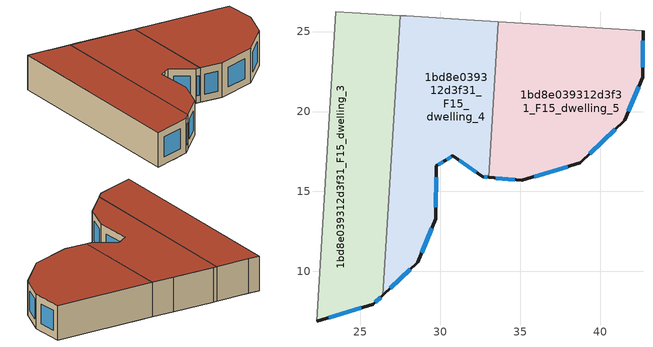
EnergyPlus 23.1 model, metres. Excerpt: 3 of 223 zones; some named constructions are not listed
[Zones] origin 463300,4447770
1bd8e039312d3f31_F15_dwelling_3
 floor to 1bd8e039312d3f31_F14_dwelling_3 (EU_floor_Construction): 25.43,26.13 24.73,7.62 24.65,7.59 22.26,6.87 23.46,26.25 z45
 floor to 1bd8e039312d3f31_F14_dwelling_4 (EU_floor_Construction): 27.5,26 26.41,8.51 25.82,7.95 24.73,7.62 25.43,26.13 z45
 wall outside (EU_wall_Construction): 22.26,6.87 25.82,7.95 26.41,8.51 z45:48
 wall to 1bd8e039312d3f31_F15_dwelling_4 (EU_wall_Construction): 26.41,8.51 27.5,26 z45:48
 wall to 1bd8e039312d3f31_F15_dwelling_2 (EU_wall_Construction): 23.46,26.25 22.26,6.87 z45:48
 wall to 1bd8e039312d3f31_F15_dwelling_10 (EU_wall_Construction): 27.5,26 24.48,26.19 z45:48
 wall to 1bd8e039312d3f31_F15_dwelling_9 (EU_wall_Construction): 24.48,26.19 23.46,26.25 z45:48
 window (EU_Window_Construction): 25.94,8.07 26.28,8.39 / 23.02,7.1 25.06,7.72 z45.64:47.36
 roof outside (EU_roof_Construction): 26.41,8.51 27.5,26 23.46,26.25 22.26,6.87 25.82,7.95 z48
1bd8e039312d3f31_F15_dwelling_4
 floor to 1bd8e039312d3f31_F14_dwelling_4 (EU_floor_Construction): 28.86,25.92 28.48,15.88 29.74,16.61 29.71,13.29 28.59,10.58 26.41,8.51 27.5,26 z45
 floor to 1bd8e039312d3f31_F14_dwelling_5 (EU_floor_Construction): 33.64,25.62 33.03,15.88 32.66,15.92 30.78,17.22 30.29,16.93 29.74,16.61 28.48,15.88 28.86,25.92 z45
 wall outside (EU_wall_Construction): 26.41,8.51 28.59,10.58 29.71,13.29 29.74,16.61 30.29,16.93 30.78,17.22 32.66,15.92 33.03,15.88 z45:48
 wall to 1bd8e039312d3f31_F15_dwelling_5 (EU_wall_Construction): 33.03,15.88 33.64,25.62 z45:48
 wall to 1bd8e039312d3f31_F15_dwelling_11 (EU_wall_Construction): 31.62,25.74 27.86,25.98 z45:48
 wall to 1bd8e039312d3f31_F15_dwelling_10 (EU_wall_Construction): 27.86,25.98 27.5,26 z45:48
 wall to 1bd8e039312d3f31_F15_dwelling_12 (EU_wall_Construction): 33.64,25.62 31.62,25.74 z45:48
 window (EU_Window_Construction): 32.74,15.91 32.95,15.89 / 31.19,16.94 32.26,16.2 / 30.4,16.99 30.68,17.16 / 29.86,16.68 30.17,16.86 / 29.72,14 29.73,15.9 / 28.83,11.16 29.47,12.71 / 26.88,8.95 28.12,10.14 z45.64:47.36
 roof outside (EU_roof_Construction): 28.59,10.58 29.71,13.29 29.74,16.61 30.29,16.93 30.78,17.22 32.66,15.92 33.03,15.88 33.64,25.62 27.5,26 26.41,8.51 z48
1bd8e039312d3f31_F15_dwelling_5
 floor to 1bd8e039312d3f31_F14_dwelling_6 (EU_floor_Construction): 42.68,25.06 42.65,22.14 41.53,19.45 38.76,16.8 35.1,15.69 34.56,15.74 34.93,25.54 z45
 floor to 1bd8e039312d3f31_F14_dwelling_5 (EU_floor_Construction): 34.93,25.54 34.56,15.74 33.03,15.88 33.64,25.62 z45
 wall outside (EU_wall_Construction): 33.03,15.88 35.1,15.69 38.76,16.8 41.53,19.45 42.65,22.14 42.68,25.05 z45:48
 wall to 1bd8e039312d3f31_F15_dwelling_12 (EU_wall_Construction): 42.68,25.05 33.64,25.62 z45:48
 window (EU_Window_Construction): 39.35,17.36 40.94,18.88 / 35.89,15.93 37.98,16.56 / 33.48,15.84 34.66,15.73 / 42.66,22.76 42.67,24.43 / 41.77,20.02 42.41,21.56 z45.64:47.36
 roof outside (EU_roof_Construction): 41.53,19.45 42.65,22.14 42.68,25.05 33.64,25.62 33.03,15.88 35.1,15.69 38.76,16.8 z48
[HVACTEMPLATE:THERMOSTAT] Constant Heating Setpoint=20; Constant Cooling Setpoint=50
EU_HeatOnly_1bd8e039312d3f31_F1_dwelling_3; EU_HeatOnly_1bd8e039312d3f31_F1_dwelling_4; EU_HeatOnly_1bd8e039312d3f31_F1_dwelling_5; EU_HeatOnly_1bd8e039312d3f31_F1_dwelling_6; EU_HeatOnly_1bd8e039312d3f31_F1_dwelling_7; EU_HeatOnly_1bd8e039312d3f31_F1_dwelling_8; EU_HeatOnly_1bd8e039312d3f31_F1_dwelling_9; EU_HeatOnly_1bd8e039312d3f31_F1_dwelling_10; EU_HeatOnly_1bd8e039312d3f31_F1_dwelling_11; EU_HeatOnly_1bd8e039312d3f31_F1_dwelling_12; EU_HeatOnly_1bd8e039312d3f31_F1_dwelling_13; EU_HeatOnly_1bd8e039312d3f31_F2_dwelling_0; EU_HeatOnly_1bd8e039312d3f31_F2_dwelling_1; EU_HeatOnly_1bd8e039312d3f31_F2_dwelling_2; EU_HeatOnly_1bd8e039312d3f31_F2_dwelling_3; EU_HeatOnly_1bd8e039312d3f31_F2_dwelling_4; EU_HeatOnly_1bd8e039312d3f31_F2_dwelling_5; EU_HeatOnly_1bd8e039312d3f31_F2_dwelling_6; EU_HeatOnly_1bd8e039312d3f31_F2_dwelling_7; EU_HeatOnly_1bd8e039312d3f31_F2_dwelling_8; EU_HeatOnly_1bd8e039312d3f31_F2_dwelling_9; EU_HeatOnly_1bd8e039312d3f31_F2_dwelling_10; EU_HeatOnly_1bd8e039312d3f31_F2_dwelling_11; EU_HeatOnly_1bd8e039312d3f31_F2_dwelling_12; EU_HeatOnly_1bd8e039312d3f31_F2_dwelling_13; EU_HeatOnly_1bd8e039312d3f31_F3_dwelling_0; EU_HeatOnly_1bd8e039312d3f31_F3_dwelling_1; EU_HeatOnly_1bd8e039312d3f31_F3_dwelling_2; EU_HeatOnly_1bd8e039312d3f31_F3_dwelling_3; EU_HeatOnly_1bd8e039312d3f31_F3_dwelling_4; EU_HeatOnly_1bd8e039312d3f31_F3_dwelling_5; EU_HeatOnly_1bd8e039312d3f31_F3_dwelling_6; EU_HeatOnly_1bd8e039312d3f31_F3_dwelling_7; EU_HeatOnly_1bd8e039312d3f31_F3_dwelling_8; EU_HeatOnly_1bd8e039312d3f31_F3_dwelling_9; EU_HeatOnly_1bd8e039312d3f31_F3_dwelling_10; EU_HeatOnly_1bd8e039312d3f31_F3_dwelling_11; EU_HeatOnly_1bd8e039312d3f31_F3_dwelling_12; EU_HeatOnly_1bd8e039312d3f31_F3_dwelling_13; EU_HeatOnly_1bd8e039312d3f31_F4_dwelling_0; EU_HeatOnly_1bd8e039312d3f31_F4_dwelling_1; EU_HeatOnly_1bd8e039312d3f31_F4_dwelling_2; EU_HeatOnly_1bd8e039312d3f31_F4_dwelling_3; EU_HeatOnly_1bd8e039312d3f31_F4_dwelling_4; EU_HeatOnly_1bd8e039312d3f31_F4_dwelling_5; EU_HeatOnly_1bd8e039312d3f31_F4_dwelling_6; EU_HeatOnly_1bd8e039312d3f31_F4_dwelling_7; EU_HeatOnly_1bd8e039312d3f31_F4_dwelling_8; EU_HeatOnly_1bd8e039312d3f31_F4_dwelling_9; EU_HeatOnly_1bd8e039312d3f31_F4_dwelling_10; EU_HeatOnly_1bd8e039312d3f31_F4_dwelling_11; EU_HeatOnly_1bd8e039312d3f31_F4_dwelling_12; EU_HeatOnly_1bd8e039312d3f31_F4_dwelling_13; EU_HeatOnly_1bd8e039312d3f31_F5_dwelling_0; EU_HeatOnly_1bd8e039312d3f31_F5_dwelling_1; EU_HeatOnly_1bd8e039312d3f31_F5_dwelling_2; EU_HeatOnly_1bd8e039312d3f31_F5_dwelling_3; EU_HeatOnly_1bd8e039312d3f31_F5_dwelling_4; EU_HeatOnly_1bd8e039312d3f31_F5_dwelling_5; EU_HeatOnly_1bd8e039312d3f31_F5_dwelling_6; EU_HeatOnly_1bd8e039312d3f31_F5_dwelling_7; EU_HeatOnly_1bd8e039312d3f31_F5_dwelling_8; EU_HeatOnly_1bd8e039312d3f31_F5_dwelling_9; EU_HeatOnly_1bd8e039312d3f31_F5_dwelling_10; EU_HeatOnly_1bd8e039312d3f31_F5_dwelling_11; EU_HeatOnly_1bd8e039312d3f31_F5_dwelling_12; EU_HeatOnly_1bd8e039312d3f31_F5_dwelling_13; EU_HeatOnly_1bd8e039312d3f31_F6_dwelling_0; EU_HeatOnly_1bd8e039312d3f31_F6_dwelling_1; EU_HeatOnly_1bd8e039312d3f31_F6_dwelling_2; EU_HeatOnly_1bd8e039312d3f31_F6_dwelling_3; EU_HeatOnly_1bd8e039312d3f31_F6_dwelling_4; EU_HeatOnly_1bd8e039312d3f31_F6_dwelling_5; EU_HeatOnly_1bd8e039312d3f31_F6_dwelling_6; EU_HeatOnly_1bd8e039312d3f31_F6_dwelling_7; EU_HeatOnly_1bd8e039312d3f31_F6_dwelling_8; EU_HeatOnly_1bd8e039312d3f31_F6_dwelling_9; EU_HeatOnly_1bd8e039312d3f31_F6_dwelling_10; EU_HeatOnly_1bd8e039312d3f31_F6_dwelling_11; EU_HeatOnly_1bd8e039312d3f31_F6_dwelling_12; EU_HeatOnly_1bd8e039312d3f31_F6_dwelling_13; EU_HeatOnly_1bd8e039312d3f31_F7_dwelling_0; EU_HeatOnly_1bd8e039312d3f31_F7_dwelling_1; EU_HeatOnly_1bd8e039312d3f31_F7_dwelling_2; EU_HeatOnly_1bd8e039312d3f31_F7_dwelling_3; EU_HeatOnly_1bd8e039312d3f31_F7_dwelling_4; EU_HeatOnly_1bd8e039312d3f31_F7_dwelling_5; EU_HeatOnly_1bd8e039312d3f31_F7_dwelling_6; EU_HeatOnly_1bd8e039312d3f31_F7_dwelling_7; EU_HeatOnly_1bd8e039312d3f31_F7_dwelling_8; EU_HeatOnly_1bd8e039312d3f31_F7_dwelling_9; EU_HeatOnly_1bd8e039312d3f31_F7_dwelling_10; EU_HeatOnly_1bd8e039312d3f31_F7_dwelling_11; EU_HeatOnly_1bd8e039312d3f31_F7_dwelling_12; EU_HeatOnly_1bd8e039312d3f31_F7_dwelling_13; EU_HeatOnly_1bd8e039312d3f31_F8_dwelling_0; EU_HeatOnly_1bd8e039312d3f31_F8_dwelling_1; EU_HeatOnly_1bd8e039312d3f31_F8_dwelling_2; EU_HeatOnly_1bd8e039312d3f31_F8_dwelling_3; EU_HeatOnly_1bd8e039312d3f31_F8_dwelling_4; EU_HeatOnly_1bd8e039312d3f31_F8_dwelling_5; EU_HeatOnly_1bd8e039312d3f31_F8_dwelling_6; EU_HeatOnly_1bd8e039312d3f31_F8_dwelling_7; EU_HeatOnly_1bd8e039312d3f31_F8_dwelling_8; EU_HeatOnly_1bd8e039312d3f31_F8_dwelling_9; EU_HeatOnly_1bd8e039312d3f31_F8_dwelling_10; EU_HeatOnly_1bd8e039312d3f31_F8_dwelling_11; EU_HeatOnly_1bd8e039312d3f31_F8_dwelling_12; EU_HeatOnly_1bd8e039312d3f31_F8_dwelling_13; EU_HeatOnly_1bd8e039312d3f31_F9_dwelling_0; EU_HeatOnly_1bd8e039312d3f31_F9_dwelling_1; EU_HeatOnly_1bd8e039312d3f31_F9_dwelling_2; EU_HeatOnly_1bd8e039312d3f31_F9_dwelling_3; EU_HeatOnly_1bd8e039312d3f31_F9_dwelling_4; EU_HeatOnly_1bd8e039312d3f31_F9_dwelling_5; EU_HeatOnly_1bd8e039312d3f31_F9_dwelling_6; EU_HeatOnly_1bd8e039312d3f31_F9_dwelling_7; EU_HeatOnly_1bd8e039312d3f31_F9_dwelling_8; EU_HeatOnly_1bd8e039312d3f31_F9_dwelling_9; EU_HeatOnly_1bd8e039312d3f31_F9_dwelling_10; EU_HeatOnly_1bd8e039312d3f31_F9_dwelling_11; EU_HeatOnly_1bd8e039312d3f31_F9_dwelling_12; EU_HeatOnly_1bd8e039312d3f31_F9_dwelling_13; EU_HeatOnly_1bd8e039312d3f31_F10_dwelling_0; EU_HeatOnly_1bd8e039312d3f31_F10_dwelling_1; EU_HeatOnly_1bd8e039312d3f31_F10_dwelling_2; EU_HeatOnly_1bd8e039312d3f31_F10_dwelling_3; EU_HeatOnly_1bd8e039312d3f31_F10_dwelling_4; EU_HeatOnly_1bd8e039312d3f31_F10_dwelling_5; EU_HeatOnly_1bd8e039312d3f31_F10_dwelling_6; EU_HeatOnly_1bd8e039312d3f31_F10_dwelling_7; EU_HeatOnly_1bd8e039312d3f31_F10_dwelling_8; EU_HeatOnly_1bd8e039312d3f31_F10_dwelling_9; EU_HeatOnly_1bd8e039312d3f31_F10_dwelling_10; EU_HeatOnly_1bd8e039312d3f31_F10_dwelling_11; EU_HeatOnly_1bd8e039312d3f31_F10_dwelling_12; EU_HeatOnly_1bd8e039312d3f31_F10_dwelling_13; EU_HeatOnly_1bd8e039312d3f31_F11_dwelling_0; EU_HeatOnly_1bd8e039312d3f31_F11_dwelling_1; EU_HeatOnly_1bd8e039312d3f31_F11_dwelling_2; EU_HeatOnly_1bd8e039312d3f31_F11_dwelling_3; EU_HeatOnly_1bd8e039312d3f31_F11_dwelling_4; EU_HeatOnly_1bd8e039312d3f31_F11_dwelling_5; EU_HeatOnly_1bd8e039312d3f31_F11_dwelling_6; EU_HeatOnly_1bd8e039312d3f31_F11_dwelling_7; EU_HeatOnly_1bd8e039312d3f31_F11_dwelling_8; EU_HeatOnly_1bd8e039312d3f31_F11_dwelling_9; EU_HeatOnly_1bd8e039312d3f31_F11_dwelling_10; EU_HeatOnly_1bd8e039312d3f31_F11_dwelling_11; EU_HeatOnly_1bd8e039312d3f31_F11_dwelling_12; EU_HeatOnly_1bd8e039312d3f31_F11_dwelling_13; EU_HeatOnly_1bd8e039312d3f31_F12_dwelling_0; EU_HeatOnly_1bd8e039312d3f31_F12_dwelling_1; EU_HeatOnly_1bd8e039312d3f31_F12_dwelling_2; EU_HeatOnly_1bd8e039312d3f31_F12_dwelling_3; EU_HeatOnly_1bd8e039312d3f31_F12_dwelling_4; EU_HeatOnly_1bd8e039312d3f31_F12_dwelling_5; EU_HeatOnly_1bd8e039312d3f31_F12_dwelling_6; EU_HeatOnly_1bd8e039312d3f31_F12_dwelling_7; EU_HeatOnly_1bd8e039312d3f31_F12_dwelling_8; EU_HeatOnly_1bd8e039312d3f31_F12_dwelling_9; EU_HeatOnly_1bd8e039312d3f31_F12_dwelling_10; EU_HeatOnly_1bd8e039312d3f31_F12_dwelling_11; EU_HeatOnly_1bd8e039312d3f31_F12_dwelling_12; EU_HeatOnly_1bd8e039312d3f31_F12_dwelling_13; EU_HeatOnly_1bd8e039312d3f31_F13_dwelling_0; EU_HeatOnly_1bd8e039312d3f31_F13_dwelling_1; EU_HeatOnly_1bd8e039312d3f31_F13_dwelling_2; EU_HeatOnly_1bd8e039312d3f31_F13_dwelling_3; EU_HeatOnly_1bd8e039312d3f31_F13_dwelling_4; EU_HeatOnly_1bd8e039312d3f31_F13_dwelling_5; EU_HeatOnly_1bd8e039312d3f31_F13_dwelling_6; EU_HeatOnly_1bd8e039312d3f31_F13_dwelling_7; EU_HeatOnly_1bd8e039312d3f31_F13_dwelling_8; EU_HeatOnly_1bd8e039312d3f31_F13_dwelling_9; EU_HeatOnly_1bd8e039312d3f31_F13_dwelling_10; EU_HeatOnly_1bd8e039312d3f31_F13_dwelling_11; EU_HeatOnly_1bd8e039312d3f31_F13_dwelling_12; EU_HeatOnly_1bd8e039312d3f31_F13_dwelling_13; EU_HeatOnly_1bd8e039312d3f31_F14_dwelling_0; EU_HeatOnly_1bd8e039312d3f31_F14_dwelling_1; EU_HeatOnly_1bd8e039312d3f31_F14_dwelling_2; EU_HeatOnly_1bd8e039312d3f31_F14_dwelling_3; EU_HeatOnly_1bd8e039312d3f31_F14_dwelling_4; EU_HeatOnly_1bd8e039312d3f31_F14_dwelling_5; EU_HeatOnly_1bd8e039312d3f31_F14_dwelling_6; EU_HeatOnly_1bd8e039312d3f31_F14_dwelling_7; EU_HeatOnly_1bd8e039312d3f31_F14_dwelling_8; EU_HeatOnly_1bd8e039312d3f31_F14_dwelling_9; EU_HeatOnly_1bd8e039312d3f31_F14_dwelling_10; EU_HeatOnly_1bd8e039312d3f31_F14_dwelling_11; EU_HeatOnly_1bd8e039312d3f31_F14_dwelling_12; EU_HeatOnly_1bd8e039312d3f31_F14_dwelling_13; EU_HeatOnly_1bd8e039312d3f31_F15_dwelling_0; EU_HeatOnly_1bd8e039312d3f31_F15_dwelling_1; EU_HeatOnly_1bd8e039312d3f31_F15_dwelling_2; EU_HeatOnly_1bd8e039312d3f31_F15_dwelling_3; EU_HeatOnly_1bd8e039312d3f31_F15_dwelling_4; EU_HeatOnly_1bd8e039312d3f31_F15_dwelling_5; EU_HeatOnly_1bd8e039312d3f31_F15_dwelling_6; EU_HeatOnly_1bd8e039312d3f31_F15_dwelling_7; EU_HeatOnly_1bd8e039312d3f31_F15_dwelling_8; EU_HeatOnly_1bd8e039312d3f31_F15_dwelling_9; EU_HeatOnly_1bd8e039312d3f31_F15_dwelling_10; EU_HeatOnly_1bd8e039312d3f31_F15_dwelling_11; EU_HeatOnly_1bd8e039312d3f31_F15_dwelling_12
[SCHEDULE:FILE] Column Number=1; Rows to Skip at Top=0; Number of Hours of Data=8760; Column Separator=Comma; Interpolate to Timestep=No; Minutes per Item=60; Adjust Schedule for Daylight Savings=Yes
Name | File
EU_Step8_GainSchedule_1bd8e039312d3f31_F3_dwelling_9_f000 | ../../schedules/1bd8e039312d3f31/1bd8e039312d3f31_F3_dwelling_9_f000_gain.csv
EU_Step8_GainSchedule_1bd8e039312d3f31_F3_dwelling_10_f000 | ../../schedules/1bd8e039312d3f31/1bd8e039312d3f31_F3_dwelling_10_f000_gain.csv
EU_Step8_GainSchedule_1bd8e039312d3f31_F3_dwelling_11_f000 | ../../schedules/1bd8e039312d3f31/1bd8e039312d3f31_F3_dwelling_11_f000_gain.csv
EU_Step8_GainSchedule_1bd8e039312d3f31_F3_dwelling_12_f000 | ../../schedules/1bd8e039312d3f31/1bd8e039312d3f31_F3_dwelling_12_f000_gain.csv
EU_Step8_GainSchedule_1bd8e039312d3f31_F3_dwelling_13_f000 | ../../schedules/1bd8e039312d3f31/1bd8e039312d3f31_F3_dwelling_13_f000_gain.csv
EU_Step8_GainSchedule_1bd8e039312d3f31_F5_dwelling_6_f000 | ../../schedules/1bd8e039312d3f31/1bd8e039312d3f31_F5_dwelling_6_f000_gain.csv
EU_Step8_GainSchedule_1bd8e039312d3f31_F5_dwelling_7_f000 | ../../schedules/1bd8e039312d3f31/1bd8e039312d3f31_F5_dwelling_7_f000_gain.csv
EU_Step8_GainSchedule_1bd8e039312d3f31_F5_dwelling_8_f000 | ../../schedules/1bd8e039312d3f31/1bd8e039312d3f31_F5_dwelling_8_f000_gain.csv
EU_Step8_GainSchedule_1bd8e039312d3f31_F5_dwelling_9_f000 | ../../schedules/1bd8e039312d3f31/1bd8e039312d3f31_F5_dwelling_9_f000_gain.csv
EU_Step8_GainSchedule_1bd8e039312d3f31_F5_dwelling_10_f000 | ../../schedules/1bd8e039312d3f31/1bd8e039312d3f31_F5_dwelling_10_f000_gain.csv
EU_Step8_GainSchedule_1bd8e039312d3f31_F5_dwelling_11_f000 | ../../schedules/1bd8e039312d3f31/1bd8e039312d3f31_F5_dwelling_11_f000_gain.csv
EU_Step8_GainSchedule_1bd8e039312d3f31_F5_dwelling_12_f000 | ../../schedules/1bd8e039312d3f31/1bd8e039312d3f31_F5_dwelling_12_f000_gain.csv
EU_Step8_GainSchedule_1bd8e039312d3f31_F5_dwelling_13_f000 | ../../schedules/1bd8e039312d3f31/1bd8e039312d3f31_F5_dwelling_13_f000_gain.csv
EU_Step8_GainSchedule_1bd8e039312d3f31_F7_dwelling_7_f000 | ../../schedules/1bd8e039312d3f31/1bd8e039312d3f31_F7_dwelling_7_f000_gain.csv
EU_Step8_GainSchedule_1bd8e039312d3f31_F7_dwelling_8_f000 | ../../schedules/1bd8e039312d3f31/1bd8e039312d3f31_F7_dwelling_8_f000_gain.csv
EU_Step8_GainSchedule_1bd8e039312d3f31_F7_dwelling_9_f000 | ../../schedules/1bd8e039312d3f31/1bd8e039312d3f31_F7_dwelling_9_f000_gain.csv
EU_Step8_GainSchedule_1bd8e039312d3f31_F7_dwelling_10_f000 | ../../schedules/1bd8e039312d3f31/1bd8e039312d3f31_F7_dwelling_10_f000_gain.csv
EU_Step8_GainSchedule_1bd8e039312d3f31_F7_dwelling_11_f000 | ../../schedules/1bd8e039312d3f31/1bd8e039312d3f31_F7_dwelling_11_f000_gain.csv
EU_Step8_GainSchedule_1bd8e039312d3f31_F7_dwelling_12_f000 | ../../schedules/1bd8e039312d3f31/1bd8e039312d3f31_F7_dwelling_12_f000_gain.csv
EU_Step8_GainSchedule_1bd8e039312d3f31_F7_dwelling_13_f000 | ../../schedules/1bd8e039312d3f31/1bd8e039312d3f31_F7_dwelling_13_f000_gain.csv
EU_Step8_GainSchedule_1bd8e039312d3f31_F9_dwelling_8_f000 | ../../schedules/1bd8e039312d3f31/1bd8e039312d3f31_F9_dwelling_8_f000_gain.csv
EU_Step8_GainSchedule_1bd8e039312d3f31_F9_dwelling_9_f000 | ../../schedules/1bd8e039312d3f31/1bd8e039312d3f31_F9_dwelling_9_f000_gain.csv
EU_Step8_GainSchedule_1bd8e039312d3f31_F9_dwelling_10_f000 | ../../schedules/1bd8e039312d3f31/1bd8e039312d3f31_F9_dwelling_10_f000_gain.csv
EU_Step8_GainSchedule_1bd8e039312d3f31_F9_dwelling_11_f000 | ../../schedules/1bd8e039312d3f31/1bd8e039312d3f31_F9_dwelling_11_f000_gain.csv
EU_Step8_GainSchedule_1bd8e039312d3f31_F9_dwelling_12_f000 | ../../schedules/1bd8e039312d3f31/1bd8e039312d3f31_F9_dwelling_12_f000_gain.csv
EU_Step8_GainSchedule_1bd8e039312d3f31_F9_dwelling_13_f000 | ../../schedules/1bd8e039312d3f31/1bd8e039312d3f31_F9_dwelling_13_f000_gain.csv
EU_Step8_GainSchedule_1bd8e039312d3f31_F14_dwelling_9_f000 | ../../schedules/1bd8e039312d3f31/1bd8e039312d3f31_F14_dwelling_9_f000_gain.csv
EU_Step8_GainSchedule_1bd8e039312d3f31_F14_dwelling_10_f000 | ../../schedules/1bd8e039312d3f31/1bd8e039312d3f31_F14_dwelling_10_f000_gain.csv
EU_Step8_GainSchedule_1bd8e039312d3f31_F14_dwelling_11_f000 | ../../schedules/1bd8e039312d3f31/1bd8e039312d3f31_F14_dwelling_11_f000_gain.csv
EU_Step8_GainSchedule_1bd8e039312d3f31_F14_dwelling_12_f000 | ../../schedules/1bd8e039312d3f31/1bd8e039312d3f31_F14_dwelling_12_f000_gain.csv
EU_Step8_GainSchedule_1bd8e039312d3f31_F14_dwelling_13_f000 | ../../schedules/1bd8e039312d3f31/1bd8e039312d3f31_F14_dwelling_13_f000_gain.csv
EU_Step8_GainSchedule_1bd8e039312d3f31_F15_dwelling_0_f000 | ../../schedules/1bd8e039312d3f31/1bd8e039312d3f31_F15_dwelling_0_f000_gain.csv
EU_Step8_GainSchedule_1bd8e039312d3f31_F15_dwelling_1_f000 | ../../schedules/1bd8e039312d3f31/1bd8e039312d3f31_F15_dwelling_1_f000_gain.csv
EU_Step8_GainSchedule_1bd8e039312d3f31_F15_dwelling_2_f000 | ../../schedules/1bd8e039312d3f31/1bd8e039312d3f31_F15_dwelling_2_f000_gain.csv
EU_Step8_GainSchedule_1bd8e039312d3f31_F15_dwelling_3_f000 | ../../schedules/1bd8e039312d3f31/1bd8e039312d3f31_F15_dwelling_3_f000_gain.csv
EU_Step8_GainSchedule_1bd8e039312d3f31_F15_dwelling_4_f000 | ../../schedules/1bd8e039312d3f31/1bd8e039312d3f31_F15_dwelling_4_f000_gain.csv
EU_Step8_GainSchedule_1bd8e039312d3f31_F15_dwelling_5_f000 | ../../schedules/1bd8e039312d3f31/1bd8e039312d3f31_F15_dwelling_5_f000_gain.csv
EU_Step8_GainSchedule_1bd8e039312d3f31_F15_dwelling_6_f000 | ../../schedules/1bd8e039312d3f31/1bd8e039312d3f31_F15_dwelling_6_f000_gain.csv
EU_Step8_GainSchedule_1bd8e039312d3f31_F15_dwelling_7_f000 | ../../schedules/1bd8e039312d3f31/1bd8e039312d3f31_F15_dwelling_7_f000_gain.csv
EU_Step8_GainSchedule_1bd8e039312d3f31_F15_dwelling_8_f000 | ../../schedules/1bd8e039312d3f31/1bd8e039312d3f31_F15_dwelling_8_f000_gain.csv
EU_Step8_GainSchedule_1bd8e039312d3f31_F15_dwelling_9_f000 | ../../schedules/1bd8e039312d3f31/1bd8e039312d3f31_F15_dwelling_9_f000_gain.csv
EU_Step8_GainSchedule_1bd8e039312d3f31_F15_dwelling_10_f000 | ../../schedules/1bd8e039312d3f31/1bd8e039312d3f31_F15_dwelling_10_f000_gain.csv
EU_Step8_GainSchedule_1bd8e039312d3f31_F15_dwelling_11_f000 | ../../schedules/1bd8e039312d3f31/1bd8e039312d3f31_F15_dwelling_11_f000_gain.csv
EU_Step8_GainSchedule_1bd8e039312d3f31_F15_dwelling_12_f000 | ../../schedules/1bd8e039312d3f31/1bd8e039312d3f31_F15_dwelling_12_f000_gain.csv
